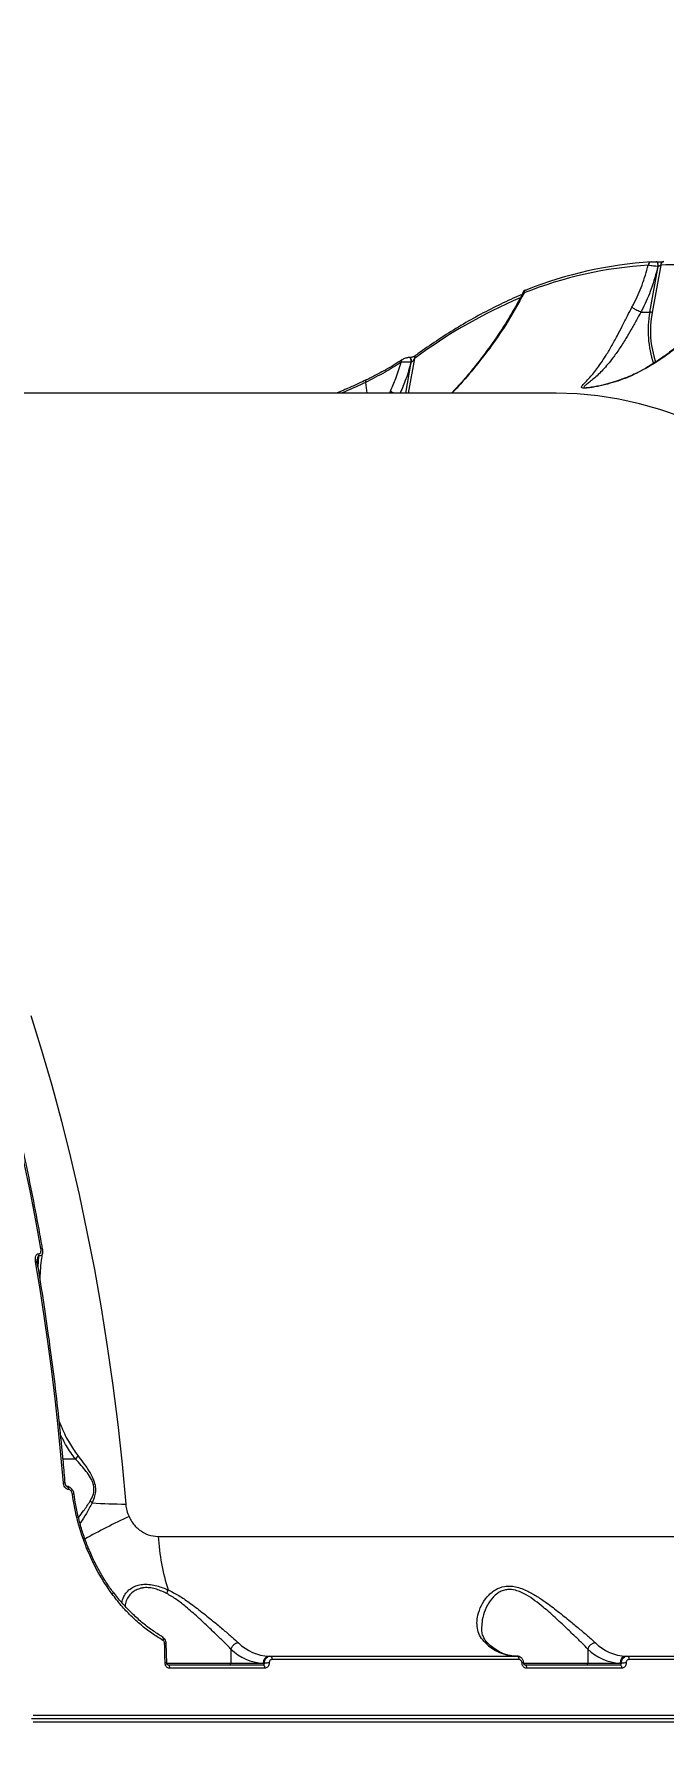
# Model space of a CAD drawing. Header units: millimetres. Extents: x -11024 to 8278, y -7837 to 5770.
# Drawn here: x 3032.7 to 3214.1, y 1054.5 to 1548.6 of the extents above; entities that cross this region are included whole.
import ezdxf

# ---------------------------------------------------------------- set-up
doc = ezdxf.new("R2010")
doc.units = ezdxf.units.MM
for name, color, linetype in [('DIKOM_ОБЪЕКТ', 7, 'Continuous'), ('DIKOM_РАЗМЕР_ЗОНА', 7, 'Continuous'), ('DIKOM_РАЗМЕР_ОБЪЕКТА', 7, 'Continuous')]:
    doc.layers.add(name, color=color, linetype=linetype)
doc.styles.add('style1', font='arial.ttf', dxfattribs={"width": 0.8})
doc.dimstyles.new('1-50', dxfattribs={"dimtxt": 300, "dimasz": 200, "dimexe": 100, "dimexo": 0, "dimgap": 100, "dimtad": 1, "dimtxsty": 'style1', "dimcen": 200, "dimclrd": 7, "dimclre": 7, "dimclrt": 7, "dimadec": 1, "dimazin": 2, "dimtfac": 1, "dimtmove": 0, "dimatfit": 2, "dimfxl": 0, "dimlwd": 25, "dimlwe": 18, "dimarcsym": 0})

# ---------------------------------------------------------------- blocks, each defined once
blk = doc.blocks.new('*D9')
at = {"layer": 'Defpoints', "color": 0, "transparency": 16777216}
for p in [(3740.68, 3707.51), (-8191.56, -3797.25), (-1076.12, -3797.25)]:
    blk.add_point(p, dxfattribs=at)
at = {"layer": 'DIKOM_РАЗМЕР_ОБЪЕКТА', "color": 7, "lineweight": 18, "transparency": 16777216}
for p, q in [((3740.68, 3707.51), (-8291.56, 3707.51)), ((-1076.12, -3797.25), (-8291.56, -3797.25))]:
    blk.add_line(p, q, dxfattribs=at)
at = {"layer": 'DIKOM_РАЗМЕР_ОБЪЕКТА', "color": 7, "lineweight": 25, "transparency": 16777216}
blk.add_line((-8191.56, 3507.51), (-8191.56, -3597.25), dxfattribs=at)
at = {"layer": 'DIKOM_РАЗМЕР_ОБЪЕКТА', "color": 7, "transparency": 16777216}
for points in [[(-8224.9, 3507.51), (-8158.23, 3507.51), (-8191.56, 3707.51)], [(-8224.9, -3597.25), (-8158.23, -3597.25), (-8191.56, -3797.25)]]:
    blk.add_solid(points, dxfattribs=at)
at = {"layer": 'DIKOM_РАЗМЕР_ОБЪЕКТА', "color": 7, "transparency": 16777216, "insert": (-8444.74, -44.87), "char_height": 300, "attachment_point": 5, "rotation": 90, "style": 'style1'}
blk.add_mtext('7500', dxfattribs=at)
blk = doc.blocks.new('*D11')
at = {"layer": 'Defpoints', "color": 0, "transparency": 16777216}
for p in [(3316.13, 5770.14), (-10574.15, -5797.25), (-1580.09, -5797.25)]:
    blk.add_point(p, dxfattribs=at)
at = {"layer": 'DIKOM_РАЗМЕР_ЗОНА', "color": 7, "lineweight": 18, "transparency": 16777216}
for p, q in [((3316.13, 5770.14), (-10674.15, 5770.14)), ((-1580.09, -5797.25), (-10674.15, -5797.25))]:
    blk.add_line(p, q, dxfattribs=at)
at = {"layer": 'DIKOM_РАЗМЕР_ЗОНА', "color": 7, "lineweight": 25, "transparency": 16777216}
blk.add_line((-10574.15, 5570.14), (-10574.15, -5597.25), dxfattribs=at)
at = {"layer": 'DIKOM_РАЗМЕР_ЗОНА', "color": 7, "transparency": 16777216}
for points in [[(-10607.49, 5570.14), (-10540.82, 5570.14), (-10574.15, 5770.14)], [(-10607.49, -5597.25), (-10540.82, -5597.25), (-10574.15, -5797.25)]]:
    blk.add_solid(points, dxfattribs=at)
at = {"layer": 'DIKOM_РАЗМЕР_ЗОНА', "color": 7, "transparency": 16777216, "insert": (-10827.33, -172.99), "char_height": 300, "attachment_point": 5, "rotation": 90, "style": 'style1'}
blk.add_mtext('11500', dxfattribs=at)

msp = doc.modelspace()

# ---------------------------------------------------------------- linework, layer by layer
at = {"layer": 'DIKOM_ОБЪЕКТ', "color": 7, "linetype": 'Continuous', "lineweight": 15}
for p, q in [((3211.988, 1483.002), (3211.973, 1483.002)), ((3212.016, 1483.002), (3211.988, 1483.002)), ((3212.016, 1483.002), (3212.001, 1483.002)), ((3210.095, 1468.523), (3212.501, 1481.667)), ((3213.272, 1482.045), (3210.766, 1468.358)), ((3212.501, 1481.667), (3212.473, 1481.667)), ((3207.562, 1468.523), (3207.555, 1468.524)), ((3207.562, 1468.523), (3210.095, 1468.523)), ((3138.689, 1454.764), (3138.709, 1454.777)), ((3139.772, 1445.171), (3141.381, 1454.083)), ((3142.268, 1455.112), (3140.474, 1445.171)), ((3140.895, 1455.414), (3140.814, 1455.414)), ((3141.381, 1454.083), (3141.3, 1454.083)), ((3128.189, 1448.256), (3128.56, 1445.171)), ((3128.372, 1448.942), (3128.383, 1448.948)), ((3182.175, 1445.171), (2920.067, 1445.171)), ((3121.953, 1446.055), (3119.816, 1445.171)), ((3135.11, 1445.171), (3135.372, 1445.741)), ((3033.994, 1196.512), (3033.639, 1194.472)), ((3033.818, 1193.41), (3034.098, 1196.512)), ((3033.994, 1197.151), (3034.098, 1197.151)), ((3034.098, 1196.512), (3033.994, 1196.512)), ((3044.611, 1137.983), (3041.025, 1137.983)), ((3042.172, 1130.033), (3042.12, 1130.033)), ((3042.681, 1129.19), (3042.606, 1129.19)), ((3044.193, 1127.858), (3044.194, 1127.862)), ((3068.429, 1115.673), (3368.438, 1115.673)), ((3070.909, 1079.19), (3070.779, 1084.81)), ((3089.425, 1083.221), (3089.425, 1079.171)), ((3192.285, 1083.221), (3192.285, 1079.171)), ((3070.878, 1079.171), (3089.425, 1079.171)), ((3071.223, 1078.671), (3098.653, 1078.671)), ((3099.167, 1077.705), (3071.738, 1077.705)), ((3089.425, 1079.171), (3098.693, 1079.171)), ((3098.693, 1079.171), (3099.053, 1079.171)), ((3100.407, 1081.171), (3100.747, 1081.171)), ((3100.747, 1081.171), (3171.892, 1081.171)), ((3172.406, 1080.211), (3101.262, 1080.211)), ((3173.738, 1079.171), (3192.285, 1079.171)), ((3174.083, 1078.671), (3201.512, 1078.671)), ((3202.027, 1077.705), (3174.598, 1077.705)), ((3192.285, 1079.171), (3201.553, 1079.171)), ((3201.553, 1079.171), (3201.913, 1079.171)), ((3203.267, 1081.171), (3203.607, 1081.171)), ((3203.607, 1081.171), (3274.752, 1081.171)), ((3275.267, 1080.211), (3204.122, 1080.211)), ((3031.922, 1063.171), (3446.791, 1063.171)), ((3032.437, 1064.173), (3447.306, 1064.173)), ((3447.306, 1062.168), (3032.437, 1062.168))]:
    msp.add_line(p, q, dxfattribs=at)
at = {"layer": 'DIKOM_ОБЪЕКТ', "color": 7, "linetype": 'Continuous', "lineweight": 15, "flags": 128}
for points in [[(3212.473, 1481.667), (3212.5, 1481.904), (3212.498, 1482.145), (3212.465, 1482.379), (3212.404, 1482.59), (3212.32, 1482.768), (3212.215, 1482.9), (3212.098, 1482.98), (3211.988, 1483.002)], [(3212.501, 1481.667), (3212.529, 1481.904), (3212.526, 1482.145), (3212.493, 1482.379), (3212.433, 1482.59), (3212.348, 1482.768), (3212.243, 1482.9), (3212.126, 1482.98), (3212.016, 1483.002)], [(3174.401, 1474.912), (3174.496, 1474.94), (3174.654, 1474.957)], [(3141.3, 1454.083), (3141.328, 1454.361), (3141.315, 1454.643), (3141.262, 1454.907), (3141.173, 1455.131), (3141.055, 1455.297), (3140.918, 1455.393), (3140.807, 1455.414)], [(3141.381, 1454.083), (3141.409, 1454.361), (3141.396, 1454.643), (3141.343, 1454.907), (3141.254, 1455.131), (3141.136, 1455.297), (3140.998, 1455.393), (3140.896, 1455.414)], [(3218.959, 1438.435), (3213.047, 1440.438), (3207.107, 1442.091), (3201.143, 1443.391), (3195.162, 1444.338), (3189.169, 1444.929), (3183.169, 1445.166), (3182.175, 1445.171)], [(3031.718, 1265.81), (3034.824, 1255.84), (3037.771, 1245.691), (3040.558, 1235.371), (3043.181, 1224.892), (3045.638, 1214.262), (3047.928, 1203.492), (3050.046, 1192.59), (3051.993, 1181.569), (3053.766, 1170.438), (3055.363, 1159.206), (3056.783, 1147.886), (3058.024, 1136.486), (3059.086, 1125.018)], [(3034.645, 1198.625), (3033.17, 1206.758), (3031.609, 1214.83), (3029.963, 1222.838), (3028.232, 1230.779), (3026.419, 1238.65), (3024.522, 1246.446), (3022.543, 1254.165), (3020.483, 1261.804)], [(3035.142, 1198.475), (3035.137, 1198.494), (3035.098, 1198.539), (3035.027, 1198.576), (3034.925, 1198.603), (3034.796, 1198.62), (3034.645, 1198.625)], [(3041.158, 1131.146), (3040.434, 1139.224), (3039.628, 1147.272), (3038.742, 1155.289), (3037.776, 1163.27), (3036.729, 1171.214), (3035.603, 1179.116), (3034.398, 1186.974), (3033.114, 1194.785)], [(3033.611, 1194.639), (3033.609, 1194.645), (3033.577, 1194.693), (3033.508, 1194.732), (3033.405, 1194.761), (3033.272, 1194.779), (3033.114, 1194.785)], [(3042.097, 1130.033), (3042.236, 1129.996), (3042.37, 1129.882), (3042.482, 1129.698), (3042.563, 1129.462), (3042.606, 1129.19)], [(3042.172, 1130.033), (3042.311, 1129.996), (3042.445, 1129.882), (3042.557, 1129.698), (3042.638, 1129.462), (3042.681, 1129.19)], [(3055.453, 1099.584), (3055.472, 1099.542), (3055.466, 1099.476), (3055.431, 1099.392), (3055.367, 1099.294), (3055.279, 1099.184), (3055.168, 1099.068)], [(3069.673, 1086.568), (3069.76, 1086.554), (3069.781, 1086.544)], [(3069.781, 1086.544), (3069.829, 1086.508), (3069.879, 1086.432), (3069.908, 1086.329), (3069.914, 1086.202), (3069.898, 1086.056), (3069.859, 1085.897), (3069.8, 1085.73)], [(3070.424, 1079.209), (3070.41, 1079.912), (3070.395, 1080.616), (3070.38, 1081.319), (3070.364, 1082.022), (3070.347, 1082.726), (3070.33, 1083.429), (3070.312, 1084.132), (3070.294, 1084.835)], [(3071.223, 1078.671), (3071.321, 1078.652), (3071.416, 1078.598), (3071.504, 1078.509), (3071.581, 1078.39), (3071.645, 1078.244), (3071.694, 1078.077), (3071.725, 1077.895), (3071.738, 1077.705)], [(3098.653, 1078.671), (3098.751, 1078.652), (3098.845, 1078.598), (3098.933, 1078.509), (3099.01, 1078.39), (3099.074, 1078.244), (3099.123, 1078.077), (3099.154, 1077.895), (3099.167, 1077.705)], [(3100.747, 1081.171), (3100.845, 1081.152), (3100.939, 1081.098), (3101.026, 1081.011), (3101.104, 1080.892), (3101.168, 1080.747), (3101.216, 1080.581), (3101.248, 1080.4), (3101.262, 1080.211)], [(3171.892, 1081.171), (3171.99, 1081.152), (3172.084, 1081.098), (3172.171, 1081.011), (3172.249, 1080.892), (3172.313, 1080.747), (3172.362, 1080.581), (3172.393, 1080.4), (3172.406, 1080.211)], [(3174.083, 1078.671), (3174.181, 1078.652), (3174.276, 1078.598), (3174.364, 1078.509), (3174.441, 1078.39), (3174.505, 1078.244), (3174.554, 1078.077), (3174.585, 1077.895), (3174.598, 1077.705)], [(3201.512, 1078.671), (3201.611, 1078.652), (3201.705, 1078.598), (3201.793, 1078.509), (3201.87, 1078.39), (3201.935, 1078.244), (3201.983, 1078.077), (3202.014, 1077.895), (3202.027, 1077.705)], [(3203.607, 1081.171), (3203.705, 1081.152), (3203.799, 1081.098), (3203.887, 1081.011), (3203.964, 1080.892), (3204.028, 1080.747), (3204.077, 1080.581), (3204.108, 1080.4), (3204.122, 1080.211)]]:
    msp.add_lwpolyline(points, dxfattribs=at)
at = {"layer": 'DIKOM_ОБЪЕКТ', "color": 7, "linetype": 'Continuous', "lineweight": 15}
for centre, radius, start, end in [((3218.018, 1365.113), 118.094, 93.6381, 111.54304), ((3210.591, 1482.065), 0.907, 94.20025, 181.39494), ((3214.192, 1482.125), 0.923, 94.64941, 184.97227), ((3217.162, 1364.45), 117.83, 93.63827, 111.54371), ((3218.557, 1370.365), 111.804, 80.80317, 92.70935), ((3231.876, 1334.4), 150.336, 113.17702, 126.58746), ((3174.725, 1474.14), 0.837, 112.80542, 186.287), ((3239.403, 1463.207), 29.786, 169.71893, 198.62225), ((3238.669, 1463.165), 28.382, 169.45719, 198.67802), ((3139.149, 1454.185), 0.739, 128.47364, 191.74686), ((3143.025, 1455.309), 0.783, 128.92354, 194.61363), ((3128.784, 1448.465), 0.63, 130.82846, 199.32359), ((3140.387, 1453.401), 9.156, 236.78602, 244.0233), ((3032.112, 1196.832), 1.909, 350.36803, 9.63197), ((3032.216, 1196.832), 1.909, 350.36803, 9.63197), ((3041.304, 1130.493), 0.669, 59.26374, 102.63869), ((3043.919, 1126.997), 0.908, 72.36741, 103.15553), ((3047.277, 1123.579), 2.763, 39.6269, 55.45369), ((3058.527, 1253.482), 128.464, 265.92814, 270.24933), ((3133.695, 960.653), 176.799, 114.62194, 119.25676), ((3047.583, 1113.143), 0.877, 285.74509, 318.09977), ((3135.799, 1120.134), 67.517, 183.78838, 197.11513), ((3065.16, 1101.729), 6.285, 336.45904, 346.52217), ((3070.444, 1083.028), 1.814, 79.34655, 94.749), ((3091.732, 1082.658), 2.375, 93.65878, 166.2881), ((3099.191, 1092.94), 13.778, 224.86045, 267.92874), ((3100.882, 1094.284), 13.122, 224.85833, 267.92742), ((3162.76, 1083.713), 1.316, 48.32165, 91.52664), ((3172.027, 1094.284), 13.122, 224.85966, 267.92721), ((3194.592, 1082.658), 2.375, 93.65854, 166.29458), ((3202.051, 1092.939), 13.777, 224.85941, 267.9287), ((3203.742, 1094.284), 13.122, 224.85966, 267.92721), ((3070.574, 1076.787), 2.426, 82.06191, 93.54804), ((3088.958, 1079.137), 0.468, 274.69464, 4.08478), ((3100.562, 1079.304), 1.873, 94.72914, 184.06602), ((3100.377, 1056.232), 22.977, 89.8814, 93.3042), ((3173.433, 1076.734), 2.479, 82.21299, 93.45318), ((3191.818, 1079.137), 0.468, 274.71196, 4.06745), ((3203.422, 1079.303), 1.874, 94.72861, 184.05867), ((3203.237, 1056.253), 22.956, 89.87985, 93.30574)]:
    msp.add_arc(centre, radius, start, end, dxfattribs=at)
for points, knots in [([(3210.524, 1482.969), (3210.602, 1482.973), (3210.758, 1482.981), (3211.105, 1482.991), (3211.48, 1482.999), (3211.78, 1483.001), (3211.929, 1483.002), (3211.973, 1483.002)], [0, 0, 0, 0, 0.2337002, 0.46731, 0.6956083, 0.908734, 1, 1, 1, 1]), ([(3212.001, 1483.002), (3212.068, 1483.002), (3212.286, 1483.002), (3212.721, 1483.007), (3213.266, 1483.017), (3213.774, 1483.03), (3214.003, 1483.04), (3214.117, 1483.044)], [0, 0, 0, 0, 0.0931597, 0.3038523, 0.5302295, 0.7651946, 1, 1, 1, 1]), ([(3204.978, 1469.926), (3205.151, 1470.257), (3206.236, 1472.335), (3208.029, 1476.346), (3209.125, 1480.119), (3209.685, 1482.043)], [0, 0, 0, 0, 0.0849808, 0.5334611, 1, 1, 1, 1]), ([(3212.473, 1481.667), (3211.879, 1479.5), (3210.752, 1475.391), (3208.852, 1471.044), (3207.738, 1468.867), (3207.562, 1468.523)], [0, 0, 0, 0, 0.4843305, 0.9185191, 1, 1, 1, 1]), ([(3236.511, 1480.836), (3235.941, 1479.797), (3234.774, 1477.67), (3232.688, 1474.474), (3230.341, 1471.256), (3227.754, 1468.09), (3224.972, 1465.029), (3222.036, 1462.124), (3218.993, 1459.413), (3215.867, 1456.92), (3212.745, 1454.671), (3210.607, 1453.349), (3209.581, 1452.714)], [0, 0, 0, 0, 0.09992167, 0.204536, 0.30995265, 0.41600306, 0.52131007, 0.62403422, 0.72377091, 0.8203374, 0.91378252, 1, 1, 1, 1]), ([(3236.729, 1480.375), (3235.693, 1478.588), (3233.606, 1474.99), (3229.893, 1470.087), (3225.441, 1465.046), (3221.083, 1460.903), (3216.665, 1457.342), (3213.204, 1454.837), (3210.79, 1453.348), (3209.623, 1452.628)], [0, 0, 0, 0, 0.1738781, 0.3501427, 0.4880577, 0.6922757, 0.7971168, 0.9019395, 1, 1, 1, 1]), ([(3212.473, 1481.667), (3212.385, 1481.671), (3212.092, 1481.682), (3211.51, 1481.728), (3210.785, 1481.816), (3210.119, 1481.928), (3209.829, 1482.005), (3209.685, 1482.043)], [0, 0, 0, 0, 0.0942825, 0.3123404, 0.5412363, 0.7714348, 1, 1, 1, 1]), ([(3213.272, 1482.045), (3213.227, 1482.001), (3213.139, 1481.915), (3212.956, 1481.799), (3212.776, 1481.718), (3212.645, 1481.683), (3212.563, 1481.669), (3212.524, 1481.668), (3212.501, 1481.667)], [0, 0, 0, 0, 0.2685908, 0.5229327, 0.7427576, 0.8692005, 0.9242431, 1, 1, 1, 1]), ([(3173.219, 1473.531), (3172.641, 1473.288), (3170.124, 1472.232), (3165.693, 1470.143), (3159.945, 1467.144), (3154.242, 1463.831), (3148.688, 1460.282), (3144.797, 1457.573), (3142.786, 1456.103), (3142.533, 1455.918)], [0, 0, 0, 0, 0.055327, 0.2410563, 0.4268288, 0.6126538, 0.7985281, 0.9747135, 1, 1, 1, 1]), ([(3173.568, 1474.241), (3173.328, 1473.746), (3172.389, 1471.809), (3170.474, 1468.417), (3167.823, 1464.062), (3164.873, 1459.684), (3161.659, 1455.291), (3158.215, 1450.984), (3155.321, 1447.596), (3153.515, 1445.713), (3152.995, 1445.171)], [0, 0, 0, 0, 0.0496357, 0.1942698, 0.3409795, 0.4897742, 0.6405914, 0.7935013, 0.9405776, 1, 1, 1, 1]), ([(3173.893, 1474.048), (3172.201, 1470.976), (3169.395, 1465.882), (3164.588, 1458.866), (3160.027, 1452.944), (3156.189, 1448.354), (3153.689, 1445.817), (3153.052, 1445.171)], [0, 0, 0, 0, 0.310457, 0.5148993, 0.7193228, 0.928472, 1, 1, 1, 1]), ([(3173.893, 1474.048), (3173.762, 1474.091), (3173.544, 1474.162), (3173.573, 1474.213), (3173.584, 1474.234)], [0, 0, 0, 0, 0.6014716, 1, 1, 1, 1]), ([(3174.409, 1474.896), (3174.3, 1474.859), (3174.101, 1474.792), (3173.852, 1474.62), (3173.645, 1474.431), (3173.582, 1474.28), (3173.565, 1474.241)], [0, 0, 0, 0, 0.3526597, 0.6428044, 0.9050184, 1, 1, 1, 1]), ([(3209.623, 1452.628), (3207.888, 1451.695), (3204.377, 1449.805), (3199.516, 1448.159), (3195.96, 1447.271), (3193.816, 1446.864), (3192.331, 1446.652), (3191.167, 1446.573), (3190.473, 1446.66), (3190.369, 1446.934), (3190.651, 1447.37), (3191.346, 1448.116), (3192.694, 1449.505), (3194.41, 1451.531), (3196.057, 1453.805), (3197.456, 1455.922), (3199.014, 1458.52), (3200.625, 1461.459), (3202.191, 1464.477), (3203.601, 1467.268), (3204.548, 1469.095), (3204.978, 1469.926)], [0, 0, 0, 0, 0.091327, 0.1848727, 0.2390164, 0.266437, 0.2946544, 0.3210544, 0.3475157, 0.3830336, 0.4182919, 0.4536282, 0.5268339, 0.6259276, 0.6770909, 0.728239, 0.7903873, 0.854061, 0.9046357, 0.9566776, 1, 1, 1, 1]), ([(3207.555, 1468.524), (3207.555, 1468.524), (3207.102, 1467.768), (3206.194, 1466.024), (3204.722, 1463.434), (3203.079, 1460.612), (3201.32, 1457.857), (3199.111, 1454.74), (3196.569, 1451.751), (3194.364, 1449.633), (3192.73, 1448.335), (3191.717, 1447.563), (3191.097, 1447.023), (3191.084, 1446.744), (3191.385, 1446.649), (3191.746, 1446.673), (3191.766, 1446.675)], [0, 0, 0, 0, 0.0000327, 0.0622045, 0.1373252, 0.2125228, 0.3060987, 0.3997967, 0.5503246, 0.7010686, 0.7717208, 0.8424133, 0.912499, 0.9621488, 0.9979397, 1, 1, 1, 1]), ([(3204.978, 1469.926), (3204.989, 1469.917), (3205.082, 1469.849), (3205.333, 1469.684), (3205.822, 1469.397), (3206.407, 1469.08), (3207.02, 1468.769), (3207.377, 1468.606), (3207.555, 1468.524)], [0, 0, 0, 0, 0.02594572, 0.20957723, 0.40719397, 0.6048353, 0.8024106, 1, 1, 1, 1]), ([(3210.766, 1468.358), (3210.759, 1468.363), (3210.741, 1468.375), (3210.683, 1468.405), (3210.577, 1468.448), (3210.417, 1468.489), (3210.247, 1468.518), (3210.145, 1468.521), (3210.095, 1468.523)], [0, 0, 0, 0, 0.0535181, 0.1413739, 0.3562085, 0.5707971, 0.785487, 1, 1, 1, 1]), ([(3138.425, 1454.035), (3136.955, 1453.091), (3133.979, 1451.18), (3130.135, 1449.239), (3128.189, 1448.256)], [0, 0, 0, 0, 0.4938539, 1, 1, 1, 1]), ([(3138.693, 1454.758), (3138.69, 1454.756), (3138.005, 1454.27), (3136.456, 1453.322), (3134.702, 1452.255), (3133.628, 1451.676), (3133.462, 1451.587)], [0, 0, 0, 0, 0.0016495, 0.4587028, 0.9166082, 1, 1, 1, 1]), ([(3135.372, 1445.741), (3135.91, 1446.952), (3137.118, 1449.67), (3137.959, 1452.477), (3138.425, 1454.035)], [0, 0, 0, 0, 0.4451051, 1, 1, 1, 1]), ([(3141.3, 1454.083), (3140.857, 1452.47), (3140.027, 1449.453), (3138.761, 1446.531), (3138.171, 1445.171)], [0, 0, 0, 0, 0.53439, 1, 1, 1, 1]), ([(3141.3, 1454.083), (3141.106, 1454.089), (3140.718, 1454.102), (3140.049, 1454.104), (3139.39, 1454.093), (3138.817, 1454.069), (3138.547, 1454.046), (3138.425, 1454.035)], [0, 0, 0, 0, 0.1960242, 0.3917552, 0.5961051, 0.8170581, 1, 1, 1, 1]), ([(3140.113, 1455.328), (3139.962, 1455.294), (3139.6, 1455.212), (3139.114, 1455.026), (3138.844, 1454.845), (3138.719, 1454.761)], [0, 0, 0, 0, 0.2777946, 0.6677147, 1, 1, 1, 1]), ([(3140.807, 1455.405), (3140.618, 1455.403), (3140.386, 1455.4), (3140.156, 1455.339), (3140.113, 1455.328)], [0, 0, 0, 0, 0.8121663, 1, 1, 1, 1]), ([(3142.521, 1455.911), (3142.512, 1455.904), (3142.476, 1455.875), (3142.273, 1455.758), (3141.947, 1455.622), (3141.562, 1455.506), (3141.253, 1455.443), (3141.031, 1455.417), (3140.935, 1455.415), (3140.896, 1455.414)], [0, 0, 0, 0, 0.0704992, 0.2593042, 0.5056904, 0.6926479, 0.8267099, 0.9290848, 1, 1, 1, 1]), ([(3142.268, 1455.112), (3142.204, 1454.981), (3142.085, 1454.74), (3141.869, 1454.434), (3141.688, 1454.241), (3141.562, 1454.147), (3141.487, 1454.106), (3141.427, 1454.086), (3141.394, 1454.084), (3141.381, 1454.083)], [0, 0, 0, 0, 0.3385458, 0.6208464, 0.8057787, 0.8758802, 0.9256934, 0.9716718, 1, 1, 1, 1]), ([(3209.576, 1452.72), (3208.738, 1452.235), (3206.942, 1451.196), (3204.009, 1449.865), (3201.048, 1448.745), (3198.378, 1447.925), (3196.283, 1447.389), (3195.111, 1447.153), (3194.622, 1447.055)], [0, 0, 0, 0, 0.1777421, 0.3809869, 0.5924569, 0.7631619, 0.9012467, 1, 1, 1, 1]), ([(3209.623, 1452.628), (3209.612, 1452.648), (3209.578, 1452.709), (3209.576, 1452.718), (3209.574, 1452.724)], [0, 0, 0, 0, 0.3231604, 1, 1, 1, 1]), ([(3128.189, 1448.256), (3126.28, 1447.334), (3124.087, 1446.275), (3121.578, 1445.297), (3121.253, 1445.171)], [0, 0, 0, 0, 0.8704267, 1, 1, 1, 1]), ([(3128.367, 1448.95), (3127.653, 1448.605), (3125.944, 1447.779), (3123.786, 1446.809), (3122.31, 1446.202), (3121.953, 1446.055)], [0, 0, 0, 0, 0.3520203, 0.8431602, 1, 1, 1, 1]), ([(3133.462, 1451.587), (3132.736, 1451.186), (3131.14, 1450.305), (3129.356, 1449.426), (3128.384, 1448.947)], [0, 0, 0, 0, 0.4549568, 1, 1, 1, 1]), ([(3194.622, 1447.055), (3194.592, 1447.049), (3194.131, 1446.952), (3193.363, 1446.835), (3192.474, 1446.716), (3191.928, 1446.674), (3191.799, 1446.674), (3191.766, 1446.675)], [0, 0, 0, 0, 0.025396, 0.3851489, 0.6805618, 0.9179352, 1, 1, 1, 1]), ([(3035.142, 1198.476), (3034.802, 1200.386), (3033.817, 1205.925), (3032.067, 1215.013), (3029.846, 1225.696), (3027.472, 1236.256), (3024.949, 1246.684), (3022.769, 1255.115), (3021.417, 1260.051), (3020.993, 1261.597)], [0, 0, 0, 0, 0.0879764, 0.2551284, 0.4222908, 0.5894527, 0.7566178, 0.923786, 1, 1, 1, 1]), ([(3033.114, 1194.785), (3033.08, 1195.095), (3033.014, 1195.692), (3033.153, 1196.426), (3033.409, 1196.877), (3033.686, 1197.108), (3033.891, 1197.137), (3033.994, 1197.151)], [0, 0, 0, 0, 0.3089257, 0.5923664, 0.7697849, 0.8845445, 1, 1, 1, 1]), ([(3033.994, 1196.512), (3033.979, 1196.51), (3033.946, 1196.505), (3033.89, 1196.46), (3033.788, 1196.316), (3033.665, 1195.985), (3033.639, 1195.676), (3033.624, 1195.491)], [0, 0, 0, 0, 0.0440739, 0.0983353, 0.1972204, 0.5171071, 1, 1, 1, 1]), ([(3034.098, 1197.151), (3034.164, 1197.16), (3034.297, 1197.178), (3034.473, 1197.324), (3034.63, 1197.606), (3034.712, 1198.062), (3034.668, 1198.431), (3034.645, 1198.625)], [0, 0, 0, 0, 0.1189688, 0.2374281, 0.4123867, 0.6909627, 1, 1, 1, 1]), ([(3035.141, 1197.44), (3035.122, 1197.3), (3035.083, 1197.016), (3034.816, 1196.736), (3034.486, 1196.555), (3034.23, 1196.527), (3034.098, 1196.512)], [0, 0, 0, 0, 0.2781176, 0.5644755, 0.77624, 1, 1, 1, 1]), ([(3034.401, 1189.812), (3034.405, 1189.93), (3034.48, 1191.942), (3034.713, 1194.491), (3035.054, 1196.924), (3035.127, 1197.442)], [0, 0, 0, 0, 0.0469865, 0.7968934, 1, 1, 1, 1]), ([(3035.167, 1197.466), (3035.174, 1197.503), (3035.235, 1197.791), (3035.225, 1198.141), (3035.14, 1198.436), (3035.129, 1198.475)], [0, 0, 0, 0, 0.1111738, 0.8822356, 1, 1, 1, 1]), ([(3033.63, 1194.64), (3033.612, 1194.709), (3033.536, 1195.011), (3033.546, 1195.358), (3033.596, 1195.562), (3033.603, 1195.588)], [0, 0, 0, 0, 0.2068331, 0.9008291, 1, 1, 1, 1]), ([(3041.646, 1131.068), (3041.473, 1133.061), (3040.972, 1138.839), (3040.019, 1148.362), (3038.736, 1159.608), (3037.294, 1170.781), (3035.721, 1181.679), (3034.46, 1189.614), (3033.743, 1193.854), (3033.611, 1194.639)], [0, 0, 0, 0, 0.0925205, 0.2682992, 0.4440838, 0.6198698, 0.7956575, 0.962199, 1, 1, 1, 1]), ([(3039.943, 1148.794), (3040.167, 1148.204), (3040.991, 1146.039), (3042.699, 1142.686), (3044.452, 1140.169), (3045.278, 1138.983)], [0, 0, 0, 0, 0.1652673, 0.6064281, 1, 1, 1, 1]), ([(3044.618, 1137.985), (3043.7, 1139.226), (3042.082, 1141.411), (3040.857, 1143.916), (3040.327, 1144.999)], [0, 0, 0, 0, 0.56770265, 1, 1, 1, 1]), ([(3044.611, 1137.983), (3044.612, 1137.983), (3044.614, 1137.983), (3044.616, 1137.983), (3044.618, 1137.985), (3044.618, 1137.985)], [0, 0, 0, 0, 0.4169813, 0.7639308, 1, 1, 1, 1]), ([(3048.844, 1125.855), (3049.149, 1126.414), (3049.671, 1127.372), (3050.002, 1129.007), (3049.896, 1130.128), (3049.599, 1131.296), (3048.929, 1132.731), (3047.697, 1134.466), (3046.196, 1136.256), (3045.169, 1137.374), (3044.611, 1137.983)], [0, 0, 0, 0, 0.1504139, 0.257939, 0.3420961, 0.3655795, 0.4905485, 0.6470445, 0.8079133, 1, 1, 1, 1]), ([(3045.278, 1138.983), (3045.268, 1138.952), (3045.209, 1138.787), (3045.029, 1138.44), (3044.764, 1138.147), (3044.618, 1137.985)], [0, 0, 0, 0, 0.0927166, 0.4977998, 1, 1, 1, 1]), ([(3045.278, 1138.983), (3045.803, 1138.301), (3046.767, 1137.046), (3048.192, 1135.031), (3049.376, 1133.062), (3050.2, 1131.01), (3050.447, 1129.039), (3050.158, 1127.092), (3049.68, 1125.98), (3049.405, 1125.341)], [0, 0, 0, 0, 0.1839878, 0.3384036, 0.4956125, 0.6241531, 0.737443, 0.8492018, 1, 1, 1, 1]), ([(3042.606, 1129.19), (3042.485, 1129.205), (3042.244, 1129.235), (3041.876, 1129.48), (3041.518, 1129.906), (3041.251, 1130.498), (3041.187, 1130.941), (3041.158, 1131.146)], [0, 0, 0, 0, 0.1522436, 0.3040092, 0.5080384, 0.7732448, 1, 1, 1, 1]), ([(3042.125, 1130.03), (3042.123, 1130.031), (3042.119, 1130.032), (3042.069, 1130.063), (3042.001, 1130.128), (3041.902, 1130.252), (3041.783, 1130.472), (3041.678, 1130.761), (3041.669, 1130.974), (3041.665, 1131.067)], [0, 0, 0, 0, 0.0681144, 0.1405822, 0.2263169, 0.3361884, 0.517354, 0.7880711, 1, 1, 1, 1]), ([(3044.181, 1127.861), (3044.171, 1127.949), (3044.127, 1128.355), (3043.858, 1128.979), (3043.36, 1129.603), (3042.791, 1129.931), (3042.37, 1130.07), (3042.174, 1130.031), (3042.17, 1130.031)], [0, 0, 0, 0, 0.0821372, 0.3768623, 0.6102042, 0.8113253, 0.9964853, 1, 1, 1, 1]), ([(3043.712, 1127.881), (3043.678, 1128.047), (3043.61, 1128.376), (3043.381, 1128.782), (3043.115, 1129.049), (3042.877, 1129.173), (3042.736, 1129.185), (3042.681, 1129.19)], [0, 0, 0, 0, 0.2718403, 0.5389122, 0.7375535, 0.8966385, 1, 1, 1, 1]), ([(3047.821, 1112.299), (3046.906, 1114.801), (3045.053, 1119.867), (3044.163, 1125.188), (3043.712, 1127.881)], [0, 0, 0, 0, 0.4937617, 1, 1, 1, 1]), ([(3048.256, 1112.566), (3048.145, 1112.825), (3047.52, 1114.282), (3046.594, 1117.049), (3045.507, 1120.851), (3044.702, 1124.47), (3044.367, 1126.819), (3044.218, 1127.862)], [0, 0, 0, 0, 0.0536517, 0.3011007, 0.5500119, 0.8003362, 1, 1, 1, 1]), ([(3045.486, 1121.135), (3045.966, 1121.744), (3047.037, 1123.103), (3048.202, 1124.877), (3048.844, 1125.855)], [0, 0, 0, 0, 0.4484758, 1, 1, 1, 1]), ([(3049.405, 1125.341), (3048.853, 1124.302), (3047.747, 1122.222), (3046.52, 1120.345), (3046.015, 1119.554), (3045.946, 1119.446)], [0, 0, 0, 0, 0.4628882, 0.9266381, 1, 1, 1, 1]), ([(3059.086, 1125.018), (3059.091, 1124.96), (3059.149, 1124.32), (3059.363, 1123.066), (3059.808, 1121.947), (3060.036, 1121.376)], [0, 0, 0, 0, 0.0468383, 0.5143092, 1, 1, 1, 1]), ([(3060.036, 1121.376), (3060.306, 1120.857), (3061.062, 1119.403), (3062.926, 1117.478), (3065.564, 1115.962), (3067.468, 1115.77), (3068.429, 1115.673)], [0, 0, 0, 0, 0.15296508, 0.42836652, 0.71144378, 1, 1, 1, 1]), ([(3055.168, 1099.068), (3053.763, 1101.104), (3050.922, 1105.225), (3048.863, 1109.923), (3047.821, 1112.299)], [0, 0, 0, 0, 0.4941701, 1, 1, 1, 1]), ([(3055.485, 1099.608), (3055.14, 1100.061), (3054.024, 1101.526), (3052.337, 1104.205), (3050.449, 1107.618), (3049.094, 1110.421), (3048.44, 1112.109), (3048.262, 1112.568)], [0, 0, 0, 0, 0.1172756, 0.3790771, 0.6408643, 0.9023866, 1, 1, 1, 1]), ([(3058.098, 1096.471), (3058.097, 1096.485), (3058.026, 1097.138), (3058.451, 1098.232), (3059.34, 1099.683), (3060.539, 1100.719), (3061.953, 1101.44), (3063.462, 1101.849), (3065.222, 1101.957), (3067.608, 1101.657), (3069.69, 1100.962), (3071.06, 1100.358), (3071.272, 1100.264)], [0, 0, 0, 0, 0.00353151, 0.16754062, 0.29424887, 0.42422552, 0.51761328, 0.61330649, 0.70769521, 0.80569514, 0.96995891, 1, 1, 1, 1]), ([(3069.8, 1085.73), (3068.716, 1086.398), (3066.55, 1087.735), (3063.475, 1090.123), (3060.53, 1092.798), (3057.729, 1095.762), (3056.021, 1097.966), (3055.168, 1099.068)], [0, 0, 0, 0, 0.19767661, 0.39538463, 0.5930901, 0.79654192, 1, 1, 1, 1]), ([(3066.399, 1088.879), (3066.339, 1088.919), (3065.271, 1089.631), (3063.31, 1091.266), (3060.537, 1093.782), (3057.954, 1096.585), (3056.287, 1098.555), (3055.528, 1099.629), (3055.519, 1099.642)], [0, 0, 0, 0, 0.0146924, 0.2594953, 0.5052825, 0.7513874, 0.9969813, 1, 1, 1, 1]), ([(3070.922, 1099.219), (3070.727, 1099.317), (3069.478, 1099.945), (3067.638, 1100.646), (3065.53, 1100.962), (3064.431, 1100.912), (3063.37, 1100.733), (3062.357, 1100.412), (3061.059, 1099.649), (3059.964, 1098.545), (3059.134, 1097.158), (3058.966, 1096.139), (3058.883, 1095.632)], [0, 0, 0, 0, 0.0313167, 0.200553, 0.2886456, 0.3801559, 0.3970688, 0.4935635, 0.5929588, 0.7266723, 0.8641051, 1, 1, 1, 1]), ([(3089.425, 1083.221), (3088.891, 1083.761), (3087.75, 1084.917), (3085.569, 1087.028), (3082.927, 1089.55), (3079.876, 1092.403), (3076.772, 1095.134), (3073.799, 1097.527), (3071.89, 1098.65), (3070.922, 1099.219)], [0, 0, 0, 0, 0.122706, 0.2624641, 0.4060102, 0.5749235, 0.748258, 0.8723629, 1, 1, 1, 1]), ([(3071.272, 1100.264), (3072.318, 1099.742), (3074.414, 1098.695), (3077.696, 1096.419), (3081.158, 1093.804), (3084.503, 1091.079), (3087.412, 1088.662), (3089.783, 1086.644), (3091.009, 1085.542), (3091.58, 1085.028)], [0, 0, 0, 0, 0.1281472, 0.2567329, 0.4268162, 0.5968747, 0.7373111, 0.8775712, 1, 1, 1, 1]), ([(3162.725, 1085.028), (3162.218, 1085.584), (3161.203, 1086.695), (3160.457, 1088.672), (3160.228, 1090.794), (3160.534, 1093.17), (3161.448, 1095.75), (3163.103, 1098.309), (3165.347, 1100.344), (3167.741, 1101.296), (3169.803, 1101.414), (3171.474, 1101.202), (3173.203, 1100.679), (3175.304, 1099.759), (3177.7, 1098.379), (3180.761, 1096.278), (3184.113, 1093.725), (3187.452, 1091.007), (3190.346, 1088.599), (3192.682, 1086.611), (3193.886, 1085.527), (3194.44, 1085.028)], [0, 0, 0, 0, 0.0554759, 0.1110245, 0.1664972, 0.2220065, 0.2900224, 0.3579633, 0.4226766, 0.477407, 0.5052484, 0.5330941, 0.562711, 0.592375, 0.6404319, 0.6885828, 0.7603263, 0.832063, 0.8909999, 0.9498675, 1, 1, 1, 1]), ([(3192.285, 1083.221), (3191.767, 1083.745), (3190.645, 1084.882), (3188.497, 1086.962), (3185.867, 1089.475), (3182.822, 1092.321), (3179.809, 1094.994), (3177.025, 1097.209), (3174.882, 1098.66), (3172.972, 1099.645), (3171.14, 1100.299), (3169.619, 1100.443), (3168.279, 1100.252), (3167.264, 1099.926), (3165.645, 1098.98), (3163.956, 1097.144), (3162.553, 1094.465), (3161.768, 1091.84), (3161.691, 1090.199), (3161.658, 1089.502)], [0, 0, 0, 0, 0.0614348, 0.133145, 0.2068038, 0.2939318, 0.3833524, 0.4406199, 0.499054, 0.5330404, 0.5679429, 0.6179019, 0.6312086, 0.6623792, 0.6945872, 0.771536, 0.8535151, 0.9377501, 1, 1, 1, 1]), ([(3069.834, 1086.646), (3069.628, 1086.759), (3068.444, 1087.409), (3067.324, 1088.214), (3066.399, 1088.879)], [0, 0, 0, 0, 0.174553, 1, 1, 1, 1]), ([(3163.666, 1084.701), (3163.551, 1084.799), (3163.104, 1085.175), (3162.554, 1085.946), (3161.996, 1087.053), (3161.679, 1088.24), (3161.671, 1089.115), (3161.668, 1089.498)], [0, 0, 0, 0, 0.0752444, 0.2906281, 0.5342545, 0.7957236, 1, 1, 1, 1]), ([(3070.763, 1084.81), (3070.763, 1084.897), (3070.766, 1085.241), (3070.547, 1085.798), (3070.161, 1086.324), (3069.823, 1086.494), (3069.695, 1086.559)], [0, 0, 0, 0, 0.1191507, 0.4715885, 0.7998533, 1, 1, 1, 1]), ([(3070.294, 1084.835), (3070.281, 1084.948), (3070.256, 1085.174), (3070.1, 1085.473), (3069.931, 1085.648), (3069.822, 1085.715), (3069.8, 1085.73)], [0, 0, 0, 0, 0.3066586, 0.6132141, 0.9194873, 1, 1, 1, 1]), ([(3171.552, 1081.171), (3171.282, 1081.178), (3170.447, 1081.2), (3169.049, 1081.463), (3167.364, 1082.082), (3165.708, 1083.012), (3164.47, 1083.943), (3163.791, 1084.555), (3163.639, 1084.692)], [0, 0, 0, 0, 0.1027429, 0.3181918, 0.5309331, 0.7384749, 0.9414992, 1, 1, 1, 1]), ([(3071.738, 1077.705), (3071.643, 1077.713), (3071.404, 1077.731), (3071.039, 1077.911), (3070.707, 1078.251), (3070.476, 1078.702), (3070.441, 1079.04), (3070.424, 1079.209)], [0, 0, 0, 0, 0.1406855, 0.3551038, 0.5698415, 0.7849401, 1, 1, 1, 1]), ([(3071.196, 1078.684), (3071.179, 1078.683), (3071.151, 1078.682), (3071.05, 1078.769), (3070.972, 1078.891), (3070.92, 1079.045), (3070.904, 1079.194), (3070.913, 1079.28), (3070.917, 1079.311)], [0, 0, 0, 0, 0.2755541, 0.4588907, 0.60939, 0.762016, 0.9132257, 1, 1, 1, 1]), ([(3098.653, 1078.671), (3098.7, 1078.676), (3098.796, 1078.687), (3098.92, 1078.774), (3099.01, 1078.9), (3099.053, 1079.041), (3099.053, 1079.134), (3099.053, 1079.171)], [0, 0, 0, 0, 0.213771, 0.4279974, 0.6425781, 0.8577913, 1, 1, 1, 1]), ([(3099.053, 1079.171), (3099.06, 1079.319), (3099.077, 1079.691), (3099.277, 1080.253), (3099.66, 1080.76), (3100.17, 1081.104), (3100.555, 1081.148), (3100.747, 1081.171)], [0, 0, 0, 0, 0.1416783, 0.3564243, 0.5709614, 0.7854578, 1, 1, 1, 1]), ([(3100.425, 1079.209), (3100.421, 1079.098), (3100.41, 1078.818), (3100.264, 1078.395), (3099.98, 1078.014), (3099.6, 1077.755), (3099.311, 1077.722), (3099.167, 1077.705)], [0, 0, 0, 0, 0.1418225, 0.3567417, 0.5713628, 0.7857719, 1, 1, 1, 1]), ([(3101.262, 1080.211), (3101.165, 1080.2), (3100.973, 1080.178), (3100.72, 1080.005), (3100.531, 1079.751), (3100.434, 1079.469), (3100.427, 1079.283), (3100.425, 1079.209)], [0, 0, 0, 0, 0.2141831, 0.4285942, 0.6432298, 0.858095, 1, 1, 1, 1]), ([(3173.755, 1079.19), (3173.757, 1079.248), (3173.772, 1079.562), (3173.578, 1080.132), (3173.126, 1080.741), (3172.513, 1081.088), (3172.021, 1081.214), (3171.768, 1081.153), (3171.724, 1081.143)], [0, 0, 0, 0, 0.0539472, 0.2916554, 0.538788, 0.7514261, 0.9572538, 1, 1, 1, 1]), ([(3173.284, 1079.209), (3173.272, 1079.322), (3173.249, 1079.547), (3173.095, 1079.848), (3172.872, 1080.074), (3172.629, 1080.194), (3172.469, 1080.206), (3172.406, 1080.211)], [0, 0, 0, 0, 0.2150827, 0.4301824, 0.6450563, 0.8594329, 1, 1, 1, 1]), ([(3174.598, 1077.705), (3174.503, 1077.713), (3174.264, 1077.731), (3173.899, 1077.911), (3173.567, 1078.251), (3173.337, 1078.702), (3173.302, 1079.04), (3173.284, 1079.209)], [0, 0, 0, 0, 0.1405569, 0.3550371, 0.5698557, 0.7849254, 1, 1, 1, 1]), ([(3174.057, 1078.684), (3174.04, 1078.683), (3174.011, 1078.682), (3173.91, 1078.769), (3173.833, 1078.891), (3173.78, 1079.045), (3173.764, 1079.194), (3173.773, 1079.28), (3173.777, 1079.311)], [0, 0, 0, 0, 0.2756353, 0.4589945, 0.6092925, 0.7620005, 0.9132151, 1, 1, 1, 1]), ([(3201.512, 1078.671), (3201.56, 1078.676), (3201.656, 1078.687), (3201.78, 1078.773), (3201.87, 1078.9), (3201.913, 1079.041), (3201.913, 1079.134), (3201.913, 1079.171)], [0, 0, 0, 0, 0.2138809, 0.4281282, 0.6426598, 0.8578238, 1, 1, 1, 1]), ([(3201.913, 1079.171), (3201.92, 1079.319), (3201.937, 1079.691), (3202.137, 1080.253), (3202.52, 1080.76), (3203.03, 1081.104), (3203.415, 1081.148), (3203.607, 1081.171)], [0, 0, 0, 0, 0.1416728, 0.3564201, 0.5709586, 0.7854564, 1, 1, 1, 1]), ([(3203.285, 1079.209), (3203.281, 1079.098), (3203.27, 1078.818), (3203.124, 1078.395), (3202.84, 1078.014), (3202.46, 1077.755), (3202.171, 1077.722), (3202.027, 1077.705)], [0, 0, 0, 0, 0.141835, 0.3567616, 0.57139, 0.7857312, 1, 1, 1, 1]), ([(3204.122, 1080.211), (3204.025, 1080.2), (3203.833, 1080.178), (3203.58, 1080.005), (3203.392, 1079.751), (3203.294, 1079.469), (3203.288, 1079.283), (3203.285, 1079.209)], [0, 0, 0, 0, 0.2141968, 0.4285506, 0.6431716, 0.8580972, 1, 1, 1, 1])]:
    msp.add_open_spline(points, degree=3, knots=knots, dxfattribs=at)

# ---------------------------------------------------------------- dimensions: what is measured, and where the dimension line sits
at = {"layer": 'DIKOM_РАЗМЕР_ЗОНА'}
dim = msp.add_linear_dim(base=(-10574.155, -5797.252), p1=(3316.126, 5770.14), p2=(-1580.087, -5797.252), angle=90, text='11500', dimstyle='1-50', dxfattribs=at)
dim.commit()
dim.dimension.update_dxf_attribs({"geometry": '*D11', "text_midpoint": (-10574.155, -172.992), "dimtype": 160})
at = {"layer": 'DIKOM_РАЗМЕР_ОБЪЕКТА'}
dim = msp.add_linear_dim(base=(-8191.564, -3797.252), p1=(3740.68, 3707.508), p2=(-1076.116, -3797.252), angle=90, text='7500', dimstyle='1-50', dxfattribs=at)
dim.commit()
dim.dimension.update_dxf_attribs({"geometry": '*D9', "text_midpoint": (-8191.564, -44.872), "dimtype": 160})

doc.saveas('drawing.dxf')
